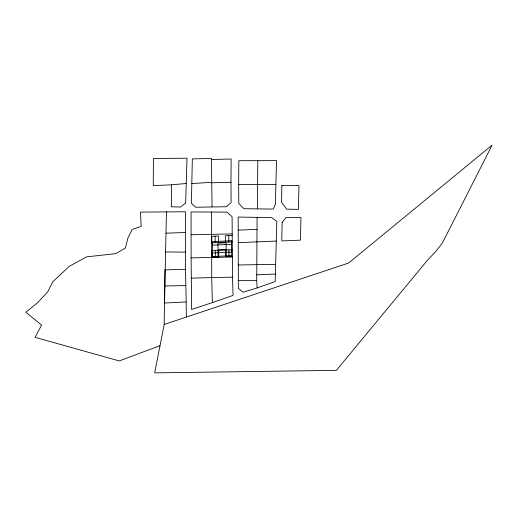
<?xml version="1.0" encoding="UTF-8"?>
<svg xmlns="http://www.w3.org/2000/svg" width="518" height="518" viewBox="0 0 518 518"><rect width="100%" height="100%" fill="white"/><g stroke="black" fill="none" stroke-linecap="round" stroke-linejoin="round"><path stroke-width="0.78" d="M238.338 280.659L238.176 217.048L271.769 217.638L276.793 221.328L275.188 281.559L257.148 287.943L243.033 292.21L238.371 288.222L238.306 280.646L256.714 280.646L257.083 217.295M191.11 257.867L191.071 211.953L226.793 212.102L232.096 216.718L232.517 277.162L211.707 277.577L212.374 302.59L191.615 309.46L191.11 257.867L232.427 257.038M230.989 182.265L231.132 159.026L211.493 159.479L211.376 158.45L192.327 158.89L191.388 203.289L195.61 207.226L226.275 206.747L231.093 202.616L230.989 182.265L211.732 182.796L211.493 159.479M238.662 184.505L238.837 160.697L276.534 160.645L275.369 204.254L273.31 209.084L243.926 208.709L238.785 203.516L238.662 184.505L275.829 184.473M257.802 160.625L257.375 208.767M164.944 269.878L164.18 324.456L154.675 372.869L336.376 370.364L427.395 260.314L435.903 251.321L442.501 242.78L492.1 145.131L348.64 263.027L164.18 324.456M165.559 251.916L164.569 303.03L186.182 301.942L185.515 269.321L185.425 211.758L140.43 212.115L141.226 226.372L132.161 229.448L127.914 238.021L125.35 248.038L115.786 253.639L86.623 256.863L69.231 266.343L52.616 281.947L47.85 291.712L37.484 302.797L25.9 312.212L41.582 325.077L35.094 337.341L119.224 360.929L160.017 345.668M171.568 184.803L171.316 206.779L180.51 207.038L185.645 203.101L187.011 158.217L153.412 158.502L153.263 185.658L171.568 184.803L186.117 183.508M166.459 211.7L165.585 251.929L185.697 252.136M212.374 302.59L233.068 295.389L232.485 277.156M191.893 183.553L211.668 182.31M276.249 241.064L238.196 242.651M232.161 235.379L225.336 235.696L225.414 242.223M211.713 242.845L232.252 241.912M212.471 245.176L231.598 244.302M211.752 250.686L232.342 249.747M212.561 253.011L231.688 252.136M232.401 256.274L225.583 256.585L225.498 249.43L218.68 249.741L218.758 256.896L211.94 257.206L211.868 250.68M256.714 274.844L275.323 274.048M238.176 230.115L257.064 229.383M166.013 233.184L185.658 232.472M191.239 278.16L211.732 277.583L211.609 212.037M164.977 269.884L185.515 269.321M232.155 233.903L191.213 234.764M275.453 264.335L238.196 264.989M164.718 285.955L185.735 285.599M256.682 280.633L257.148 287.943M211.732 182.796L212.069 206.792M186.15 301.929L186.37 316.828M228.749 235.541L228.826 242.068M228.917 249.903L228.988 256.429M226.256 255.931L226.101 242.761L217.923 243.136L218.072 256.306M218.596 242.534L218.518 236.007L211.7 236.318L211.778 242.845M215.112 236.163L215.184 242.689M215.274 250.524L215.352 257.051M281.883 185.444L281.585 202.37L286.726 209.168L298.374 209.356L298.99 185.58L281.883 185.444M282.135 222.475L281.76 240.935L300.427 240.158L300.958 217.618L286.014 217.586L282.135 222.475M231.552 240.76L212.425 241.634L212.6 256.552L231.727 255.678L231.552 240.76"/></g></svg>
